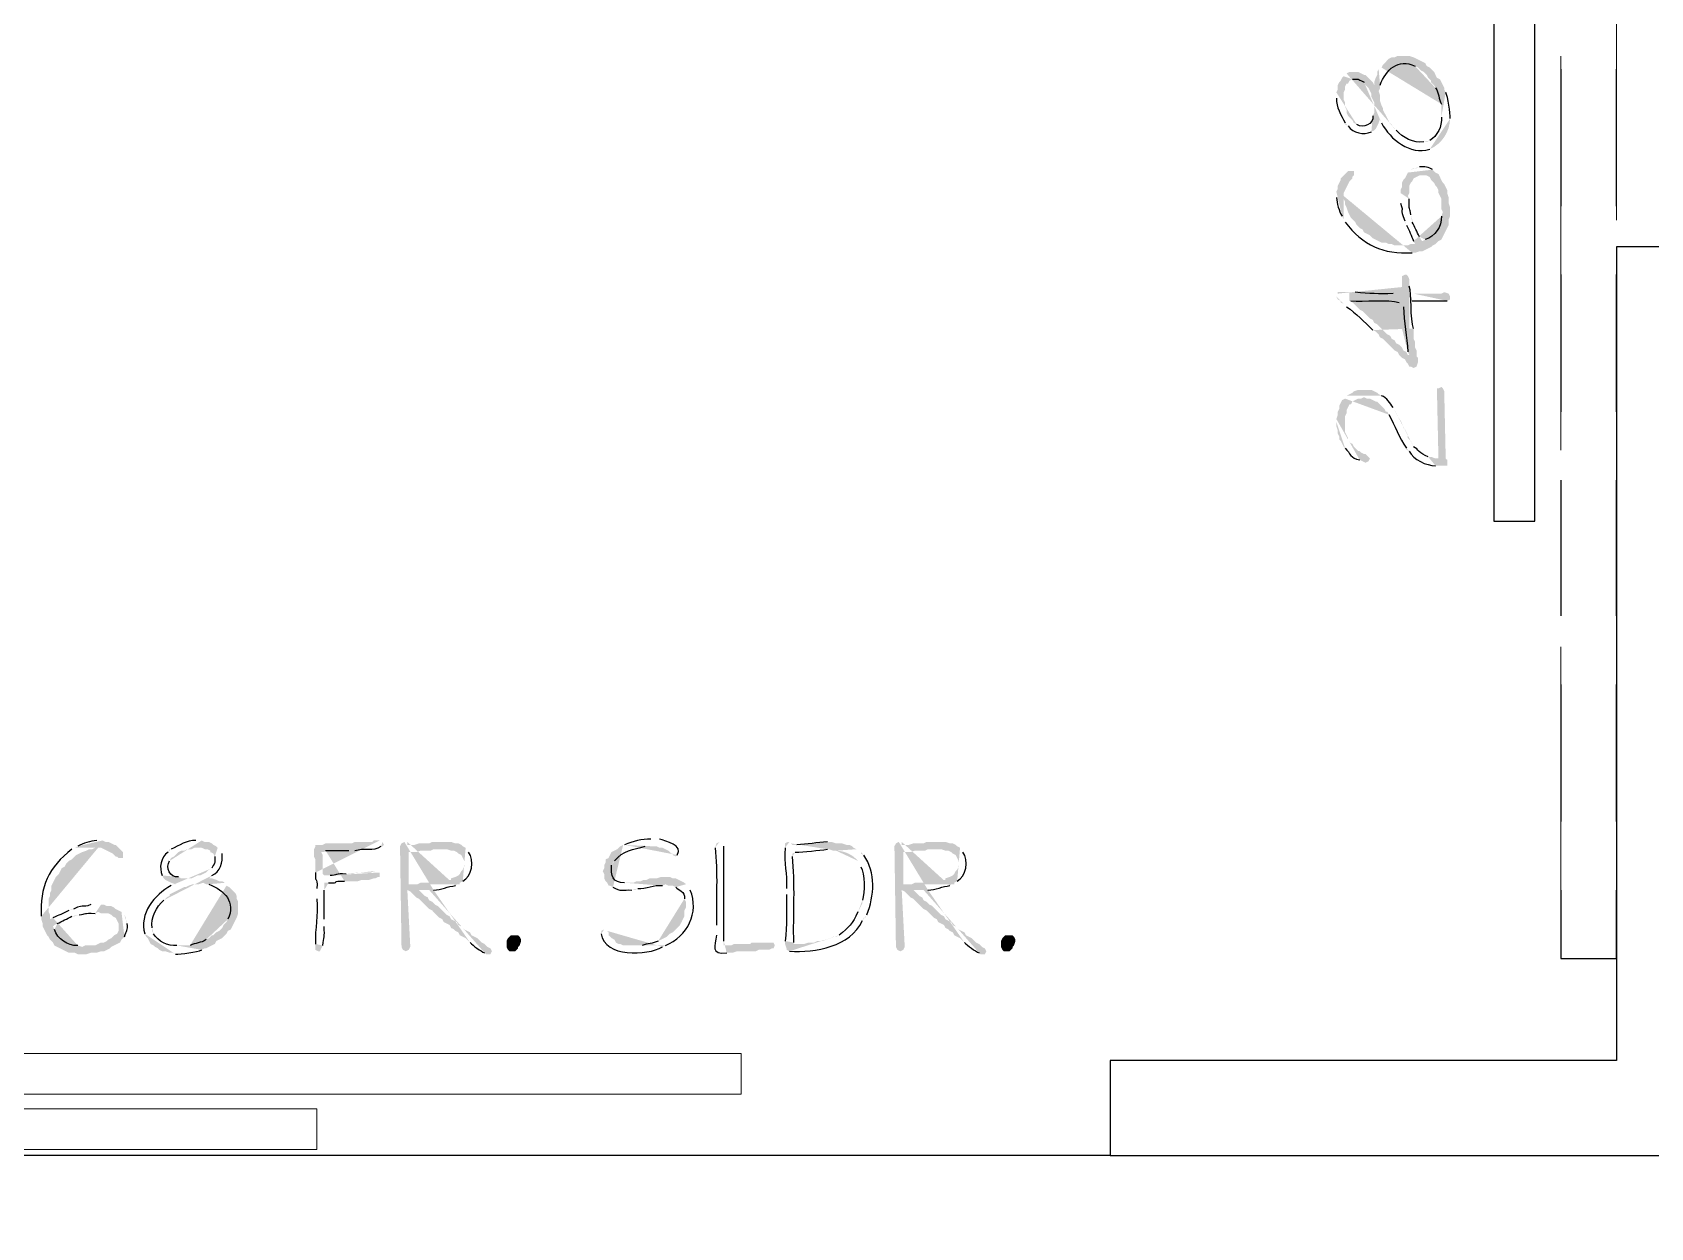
# Model space of a CAD drawing. Header units: inches. Extents: x -167 to 6071, y -6287 to -2731.
# Drawn here: x 365.5 to 424.7, y -6054.7 to -6011 of the extents above; entities that cross this region are included whole.
import ezdxf

# ---------------------------------------------------------------- set-up
doc = ezdxf.new("R2010")
doc.units = ezdxf.units.IN
doc.header["$LTSCALE"] = 96
doc.header["$MEASUREMENT"] = 0
doc.linetypes.add('Dash', pattern=[0.225, 0.15, -0.075])
doc.layers.add('Doors', color=5, linetype='Continuous', lineweight=9)
doc.layers.add('PDF_Geometry', color=7, linetype='Continuous', true_color=0x4a4a4a)
doc.layers.add('PDF_Solid Fills', color=7, linetype='Continuous')

msp = doc.modelspace()

# ---------------------------------------------------------------- hatches: boundary and pattern name
at = {"layer": 'PDF_Solid Fills', "transparency": 33554559}
h = msp.add_hatch(color=256, dxfattribs=at)
h.paths.add_polyline_path([(414.73, -6012.309), (414.73, -6013.109), (414.783, -6013.002), (414.783, -6012.895)], flags=0)
h.paths.add_polyline_path([(416.063, -6012.202), (416.17, -6012.255), (416.223, -6012.309), (416.277, -6012.362), (416.383, -6012.415), (416.49, -6012.522), (416.543, -6012.629), (416.65, -6012.735), (416.65, -6012.789), (416.757, -6012.895), (416.81, -6013.002)], flags=0)
h.paths.add_polyline_path([(417.023, -6013.589), (417.023, -6013.962), (417.077, -6012.895), (417.023, -6012.789), (416.97, -6012.682), (416.863, -6012.629), (416.81, -6012.522), (416.757, -6012.415), (416.65, -6012.309), (416.597, -6012.255), (416.49, -6012.202), (416.437, -6012.095), (416.01, -6011.882), (415.85, -6011.829), (415.423, -6011.829), (415.317, -6011.882), (415.21, -6011.882), (415.103, -6011.935), (414.89, -6012.149), (414.837, -6012.255)], flags=0)
h = msp.add_hatch(color=256, dxfattribs=at)
h.paths.add_polyline_path([(413.45, -6012.575), (413.45, -6013.322), (413.45, -6013.162), (413.503, -6013.055), (413.503, -6012.949), (413.557, -6012.842), (413.61, -6012.842), (413.663, -6012.735), (413.77, -6012.682)], flags=0)
h.paths.add_polyline_path([(414.197, -6012.789), (414.25, -6012.895), (414.357, -6013.002), (414.41, -6013.109), (414.463, -6013.215), (414.463, -6013.322), (414.517, -6013.429), (414.57, -6013.535), (414.57, -6014.549), (414.623, -6014.495), (414.73, -6014.282), (414.783, -6014.122), (414.783, -6014.175), (414.837, -6014.282)], flags=0)
h.paths.add_polyline_path([(416.597, -6015.242, 0.291201), (417.343, -6014.122)], flags=0)
h.paths.add_polyline_path([(417.183, -6013.162), (417.13, -6013.055), (417.13, -6013.002), (417.077, -6012.895), (417.023, -6013.962), (417.023, -6014.069)], flags=0)
h.paths.add_polyline_path([(416.597, -6014.922), (416.49, -6014.975), (416.383, -6014.975)], flags=0)
h.paths.add_polyline_path([(415.37, -6014.549), (415.263, -6014.442), (415.21, -6014.335), (415.157, -6014.335), (414.89, -6013.802), (414.89, -6013.749), (414.837, -6013.642), (414.783, -6013.482), (414.783, -6013.269), (414.73, -6013.109), (414.73, -6012.309), (414.677, -6012.415), (414.677, -6012.522), (414.623, -6012.629), (414.57, -6012.789), (414.57, -6012.895), (414.517, -6012.789), (414.41, -6012.682), (414.357, -6012.629), (414.25, -6012.522), (414.197, -6012.522), (413.983, -6012.415), (413.663, -6012.415), (413.557, -6012.469)], flags=0)
h = msp.add_hatch(color=256, dxfattribs=at)
h.paths.add_polyline_path([(413.183, -6013.269), (413.183, -6013.375)], flags=0)
h.paths.add_polyline_path([(413.503, -6014.282), (413.503, -6014.335), (413.61, -6014.389)], flags=0)
h.paths.add_polyline_path([(414.463, -6014.602), (414.57, -6014.549), (414.57, -6013.802), (414.57, -6013.909), (414.517, -6014.015)], flags=0)
h.paths.add_polyline_path([(413.93, -6014.335), (413.823, -6014.282), (413.77, -6014.175), (413.61, -6014.015), (413.557, -6013.909), (413.557, -6013.802), (413.503, -6013.695), (413.503, -6013.535), (413.45, -6013.429), (413.45, -6012.575), (413.397, -6012.629), (413.343, -6012.735), (413.29, -6012.789), (413.237, -6012.895), (413.237, -6013.055), (413.183, -6013.162)], flags=0)
h = msp.add_hatch(color=256, dxfattribs=at)
h.paths.add_polyline_path([(413.183, -6016.949), (413.183, -6017.002)], flags=0)
h.paths.add_polyline_path([(413.397, -6017.695), (413.45, -6017.802), (413.45, -6016.842), (413.663, -6016.415), (413.77, -6016.309), (413.77, -6016.255), (413.823, -6016.202), (413.823, -6016.042), (413.61, -6016.042), (413.557, -6016.095), (413.45, -6016.202), (413.343, -6016.309), (413.343, -6016.362), (413.29, -6016.469), (413.237, -6016.575), (413.237, -6016.682), (413.183, -6016.789)], flags=0)
h = msp.add_hatch(color=256, dxfattribs=at)
h.paths.add_polyline_path([(415.53, -6017.002), (415.53, -6017.215)], flags=0)
h.paths.add_polyline_path([(415.69, -6017.855), (415.69, -6017.909), (415.743, -6018.015)], flags=0)
h.paths.add_polyline_path([(416.01, -6018.602), (416.063, -6018.709), (416.063, -6019.029), (416.223, -6018.975), (416.33, -6018.975), (416.437, -6018.922), (416.543, -6018.869), (416.65, -6018.815), (416.703, -6018.762), (416.81, -6018.709), (416.863, -6018.655), (416.917, -6018.602), (417.023, -6018.549), (417.077, -6018.442), (417.077, -6017.535), (417.023, -6017.695)], flags=0)
h.paths.add_polyline_path([(416.437, -6018.549), (416.33, -6018.602), (416.277, -6018.549), (416.223, -6018.442)], flags=0)
h.paths.add_polyline_path([(415.957, -6017.909), (415.957, -6017.802), (415.903, -6017.642)], flags=0)
h.paths.add_polyline_path([(415.85, -6017.055), (415.797, -6016.949), (415.797, -6016.095), (415.743, -6016.202), (415.69, -6016.309), (415.637, -6016.362), (415.583, -6016.469), (415.583, -6016.629), (415.53, -6016.735), (415.53, -6016.842)], flags=0)
h = msp.add_hatch(color=256, dxfattribs=at)
h.paths.add_polyline_path([(415.797, -6016.095), (415.797, -6016.949), (415.85, -6016.842), (415.85, -6016.575), (415.903, -6016.469), (415.957, -6016.415), (416.01, -6016.309), (416.117, -6016.255), (416.223, -6016.202), (416.49, -6016.202), (416.597, -6016.255), (416.65, -6016.362), (416.757, -6016.469), (416.81, -6016.575), (416.863, -6016.629), (416.917, -6016.735), (416.917, -6016.842), (416.97, -6016.949), (417.023, -6017.055), (417.023, -6017.429), (417.077, -6017.535), (417.077, -6018.442), (417.13, -6018.335), (417.183, -6018.229), (417.237, -6018.122), (417.29, -6018.015), (417.29, -6017.802), (417.343, -6017.695), (417.343, -6017.375), (417.29, -6017.215), (417.29, -6017.002), (417.237, -6016.842), (417.237, -6016.735), (417.183, -6016.629), (417.13, -6016.522), (417.077, -6016.469), (417.023, -6016.362), (416.97, -6016.255), (416.917, -6016.149), (416.81, -6016.095), (416.703, -6015.989)], flags=0)
h.paths.add_polyline_path([(416.223, -6015.882), (416.117, -6015.935), (416.01, -6015.935), (415.903, -6015.989)], flags=0)
h = msp.add_hatch(color=256, dxfattribs=at)
h.paths.add_polyline_path([(413.45, -6017.802), (413.503, -6017.909)], flags=0)
h.paths.add_polyline_path([(415.957, -6019.029), (416.063, -6019.029), (416.063, -6018.709), (415.903, -6018.709), (415.797, -6018.762), (415.317, -6018.762), (415.21, -6018.709), (415.103, -6018.709), (414.997, -6018.655), (414.837, -6018.655), (414.517, -6018.495), (414.41, -6018.389), (414.197, -6018.282), (414.143, -6018.175), (414.037, -6018.122), (413.93, -6018.015), (413.877, -6017.909), (413.717, -6017.749), (413.61, -6017.535), (413.557, -6017.375), (413.503, -6017.269), (413.503, -6017.162), (413.45, -6017.055), (413.45, -6016.949)], flags=0)
h = msp.add_hatch(color=256, dxfattribs=at)
h.paths.add_polyline_path([(413.183, -6020.629), (413.237, -6020.735), (413.343, -6020.789), (413.343, -6020.842), (413.45, -6020.895), (413.557, -6021.002)], flags=0)
h.paths.add_polyline_path([(414.517, -6021.855), (414.623, -6021.909), (414.73, -6022.015), (414.783, -6022.122), (414.89, -6022.175), (415.317, -6022.602), (415.423, -6022.655), (415.477, -6022.762), (415.583, -6022.869), (415.69, -6022.922), (415.743, -6023.029), (415.797, -6023.082), (415.85, -6023.189), (415.903, -6023.189), (416.01, -6023.242), (416.117, -6023.189), (416.17, -6023.029), (416.17, -6022.869), (416.117, -6022.815), (416.117, -6022.602), (416.063, -6022.495), (416.063, -6022.282), (416.01, -6022.175), (416.01, -6021.802)], flags=0)
h.paths.add_polyline_path([(415.85, -6020.255), (415.85, -6019.989), (415.85, -6022.762), (415.797, -6022.762), (415.743, -6022.655), (415.637, -6022.602), (415.583, -6022.495), (415.477, -6022.389), (415.37, -6022.335), (415.317, -6022.229), (415.21, -6022.175), (415.157, -6022.069), (415.05, -6022.015), (414.677, -6021.642), (414.57, -6021.589), (414.517, -6021.482), (414.41, -6021.429), (414.303, -6021.322), (414.25, -6021.269), (414.143, -6021.162), (414.037, -6021.109), (413.77, -6020.842), (413.663, -6020.789), (413.663, -6020.469), (413.237, -6020.469), (413.237, -6020.522)], flags=0)
h = msp.add_hatch(color=256, dxfattribs=at)
h.paths.add_polyline_path([(413.663, -6020.469), (413.663, -6020.789), (413.717, -6020.789)], flags=0)
h.paths.add_polyline_path([(415.477, -6020.842), (415.637, -6020.842), (415.637, -6021.002)], flags=0)
h.paths.add_polyline_path([(415.797, -6022.655), (415.85, -6022.762), (415.85, -6019.989), (415.797, -6019.882), (415.743, -6019.829), (415.69, -6019.829), (415.583, -6019.882), (415.583, -6020.522), (415.263, -6020.522)], flags=0)
h.paths.add_polyline_path([(413.877, -6020.469), (413.77, -6020.469)], flags=0)
h = msp.add_hatch(color=256, dxfattribs=at)
h.paths.add_polyline_path([(415.903, -6020.522), (415.903, -6020.789), (415.957, -6020.789)], flags=0)
h.paths.add_polyline_path([(417.237, -6020.789), (417.343, -6020.735), (417.343, -6020.629), (417.29, -6020.522), (417.13, -6020.469), (417.023, -6020.522), (416.01, -6020.522)], flags=0)
h = msp.add_hatch(color=256, dxfattribs=at)
h.paths.add_polyline_path([(413.183, -6025.215), (413.183, -6025.375), (413.237, -6025.535), (413.237, -6025.642), (413.29, -6025.749), (413.29, -6025.855), (413.343, -6025.909), (413.45, -6026.122), (413.503, -6026.175)], flags=0)
h.paths.add_polyline_path([(414.037, -6026.602), (414.25, -6026.709), (414.357, -6026.655), (414.41, -6026.549), (414.357, -6026.495), (414.25, -6026.389), (414.197, -6026.389), (414.09, -6026.335), (414.037, -6026.282), (413.983, -6026.282), (413.823, -6026.122), (413.77, -6026.015), (413.663, -6025.962), (413.61, -6025.855), (413.61, -6025.802), (413.557, -6025.695), (413.503, -6025.589), (413.503, -6024.362), (413.397, -6024.415), (413.29, -6024.629), (413.29, -6024.735), (413.237, -6024.842), (413.237, -6024.949), (413.183, -6025.109)], flags=0)
h = msp.add_hatch(color=256, dxfattribs=at)
h.paths.add_polyline_path([(413.503, -6024.362), (413.503, -6025.215), (413.503, -6025.002), (413.557, -6024.895), (413.557, -6024.789), (413.663, -6024.575), (413.717, -6024.575), (413.77, -6024.469), (413.877, -6024.415), (413.983, -6024.362), (414.09, -6024.362), (414.197, -6024.309), (414.303, -6024.362), (414.41, -6024.362), (414.517, -6024.415), (414.623, -6024.469), (414.677, -6024.469), (414.943, -6024.735), (414.997, -6024.842), (415.05, -6024.842), (415.103, -6024.949)], flags=0)
h.paths.add_polyline_path([(415.743, -6026.175), (415.743, -6026.229), (415.85, -6026.282)], flags=0)
h.paths.add_polyline_path([(416.81, -6026.815), (416.917, -6026.815), (416.917, -6026.549), (416.81, -6026.549), (416.65, -6026.495), (416.543, -6026.495)], flags=0)
h.paths.add_polyline_path([(416.01, -6026.122), (415.957, -6026.015), (415.903, -6025.909), (415.797, -6025.802), (415.797, -6025.695), (415.743, -6025.589), (415.69, -6025.482), (415.637, -6025.429), (415.583, -6025.269), (415.53, -6025.162), (415.423, -6025.002), (415.37, -6024.895), (415.263, -6024.682)], flags=0)
h.paths.add_polyline_path([(414.837, -6024.255), (414.73, -6024.202), (414.677, -6024.149), (414.463, -6024.042), (413.983, -6024.042), (413.823, -6024.095), (413.77, -6024.149), (413.663, -6024.202), (413.557, -6024.255)], flags=0)
for points in [[(416.863, -6024.095), (416.917, -6026.549), (416.917, -6026.815), (417.237, -6026.815), (417.237, -6026.602), (417.183, -6026.549), (417.13, -6024.149), (417.13, -6024.095), (417.077, -6023.989), (417.023, -6023.935), (416.917, -6023.989), (416.863, -6023.989)], [(380.543, -6040.575), (380.117, -6040.575), (380.01, -6040.629), (379.637, -6040.629), (379.477, -6040.682), (379.21, -6040.682), (381.237, -6040.735), (381.183, -6040.682), (381.077, -6040.629), (380.97, -6040.629), (380.81, -6040.575), (380.703, -6040.575)], [(398.623, -6040.575), (398.197, -6040.575), (398.09, -6040.629), (397.717, -6040.629), (397.557, -6040.682), (397.29, -6040.682), (399.317, -6040.735), (399.263, -6040.682), (399.157, -6040.629), (399.05, -6040.629), (398.89, -6040.575), (398.783, -6040.575)], [(388.65, -6041.855), (388.49, -6041.855), (388.33, -6041.909), (388.063, -6041.909), (387.957, -6041.962), (387.85, -6041.962), (387.743, -6042.015), (387.583, -6042.015), (387.477, -6042.069), (387.157, -6042.069), (389.343, -6042.069), (389.023, -6041.909), (388.917, -6041.909), (388.81, -6041.855)], [(383.05, -6044.575), (382.943, -6044.575), (382.89, -6044.522), (382.837, -6044.415), (382.837, -6044.202), (382.89, -6044.095), (382.997, -6043.989), (383.263, -6043.989), (383.317, -6044.042), (383.37, -6044.149), (383.37, -6044.202), (383.317, -6044.362), (383.263, -6044.415), (383.263, -6044.469), (383.157, -6044.575)], [(392.437, -6044.255), (391.797, -6044.255), (391.743, -6044.309), (391.157, -6044.309), (391.05, -6044.362), (390.783, -6044.362), (392.65, -6044.362), (392.597, -6044.255), (392.543, -6044.255)], [(401.13, -6044.575), (401.023, -6044.575), (400.97, -6044.522), (400.917, -6044.415), (400.917, -6044.202), (400.97, -6044.095), (401.077, -6043.989), (401.343, -6043.989), (401.397, -6044.042), (401.45, -6044.149), (401.45, -6044.202), (401.397, -6044.362), (401.343, -6044.415), (401.343, -6044.469), (401.237, -6044.575)]]:
    msp.add_hatch(color=256, dxfattribs=at).paths.add_polyline_path(points)
h = msp.add_hatch(color=256, dxfattribs=at)
h.paths.add_polyline_path([(367.05, -6040.789), (366.943, -6040.842)], flags=0)
h.paths.add_polyline_path([(365.823, -6043.295), (365.823, -6043.402), (366.143, -6043.402), (366.143, -6043.242), (366.09, -6043.135), (366.09, -6042.655), (366.143, -6042.549), (366.143, -6042.442), (366.197, -6042.335), (366.197, -6042.175), (366.25, -6042.069), (366.303, -6041.962), (366.357, -6041.855), (366.463, -6041.749), (366.517, -6041.642), (366.57, -6041.535), (366.677, -6041.482), (366.73, -6041.375), (366.837, -6041.269), (366.943, -6041.215), (367.103, -6041.055), (367.317, -6040.949), (367.477, -6040.895), (367.583, -6040.842), (367.69, -6040.842), (367.797, -6040.789), (367.903, -6040.789)], flags=0)
h = msp.add_hatch(color=256, dxfattribs=at)
h.paths.add_polyline_path([(367.903, -6040.522), (367.85, -6040.522)], flags=0)
h.paths.add_polyline_path([(367.157, -6040.735), (367.05, -6040.789), (368.01, -6040.789), (368.437, -6041.002), (368.543, -6041.109), (368.597, -6041.109), (368.65, -6041.162), (368.81, -6041.162), (368.81, -6040.949), (368.757, -6040.895), (368.65, -6040.789), (368.543, -6040.682), (368.49, -6040.682), (368.277, -6040.575), (368.17, -6040.575), (368.063, -6040.522)], flags=0)
h = msp.add_hatch(color=256, dxfattribs=at)
h.paths.add_polyline_path([(372.277, -6040.789), (371.53, -6040.789), (371.69, -6040.789), (371.797, -6040.842), (371.903, -6040.842), (372.01, -6040.895), (372.01, -6040.949), (372.117, -6041.002), (372.17, -6041.109)], flags=0)
h.paths.add_polyline_path([(372.063, -6041.535), (371.957, -6041.589), (371.85, -6041.695), (371.743, -6041.749), (371.637, -6041.802), (371.53, -6041.802), (371.317, -6041.909), (370.303, -6041.909), (370.357, -6041.962), (370.57, -6042.069), (370.73, -6042.122), (370.677, -6042.122), (370.57, -6042.175)], flags=0)
h.paths.add_polyline_path([(369.61, -6043.935), (369.663, -6044.042), (369.717, -6044.095), (369.823, -6044.309), (369.93, -6044.362), (369.983, -6044.415), (370.09, -6044.469), (370.143, -6044.522), (370.25, -6044.575), (370.357, -6044.575), (370.517, -6044.629), (370.623, -6044.629), (370.73, -6044.682)], flags=0)
h.paths.add_polyline_path([(371.69, -6044.522), (371.797, -6044.469), (371.85, -6044.469), (371.957, -6044.415), (370.89, -6044.362), (370.783, -6044.362)], flags=0)
h.paths.add_polyline_path([(369.93, -6043.935), (369.877, -6043.829), (369.877, -6043.722)], flags=0)
h.paths.add_polyline_path([(370.303, -6042.709), (370.41, -6042.602), (370.517, -6042.549), (370.517, -6042.495), (371.05, -6042.229), (371.103, -6042.229), (371.21, -6042.175), (371.37, -6042.122), (371.583, -6042.122), (371.743, -6042.069), (372.543, -6042.069), (372.437, -6042.015), (372.33, -6042.015), (372.223, -6041.962), (372.063, -6041.909), (371.957, -6041.909), (372.063, -6041.802)], flags=0)
h.paths.add_polyline_path([(372.437, -6041.002), (372.383, -6040.895)], flags=0)
h = msp.add_hatch(color=256, dxfattribs=at)
h.paths.add_polyline_path([(371.583, -6040.522), (371.477, -6040.522)], flags=0)
h.paths.add_polyline_path([(370.57, -6040.842), (370.517, -6040.842), (370.463, -6040.949)], flags=0)
h.paths.add_polyline_path([(370.25, -6041.802), (370.303, -6041.909), (371.05, -6041.909), (370.943, -6041.909), (370.837, -6041.855)], flags=0)
h.paths.add_polyline_path([(370.517, -6041.269), (370.57, -6041.162), (370.677, -6041.109), (370.783, -6041.002), (370.837, -6040.949), (370.943, -6040.895), (371.05, -6040.895), (371.157, -6040.842), (371.317, -6040.842), (371.423, -6040.789), (372.277, -6040.789), (372.223, -6040.735), (372.117, -6040.682), (372.063, -6040.629), (371.957, -6040.575), (371.797, -6040.575), (371.69, -6040.522)], flags=0)
h = msp.add_hatch(color=256, dxfattribs=at)
h.paths.add_polyline_path([(378.197, -6040.522), (377.983, -6040.522), (377.93, -6040.575), (377.29, -6040.575), (377.183, -6040.629), (376.223, -6040.629), (376.117, -6040.682), (375.85, -6040.682), (375.85, -6040.735), (375.797, -6040.842), (375.797, -6041.109), (375.85, -6041.215), (375.85, -6041.695)], flags=0)
h.paths.add_polyline_path([(375.903, -6042.282), (375.903, -6042.655)], flags=0)
h.paths.add_polyline_path([(375.85, -6044.309), (375.85, -6044.522), (375.957, -6044.575), (376.01, -6044.575), (376.063, -6044.469), (376.117, -6044.362)], flags=0)
h.paths.add_polyline_path([(376.17, -6043.669), (376.17, -6043.402)], flags=0)
h.paths.add_polyline_path([(376.17, -6042.335), (376.17, -6042.069), (376.33, -6042.069)], flags=0)
h.paths.add_polyline_path([(376.917, -6042.015), (377.397, -6042.015), (377.557, -6041.962), (377.823, -6041.962), (377.983, -6041.909), (378.037, -6041.909), (378.143, -6041.855), (378.197, -6041.855), (378.197, -6041.802), (376.17, -6041.802), (376.117, -6041.749), (376.117, -6041.055), (376.063, -6040.949), (376.17, -6040.949), (376.223, -6040.895)], flags=0)
h.paths.add_polyline_path([(377.077, -6040.895), (377.29, -6040.895)], flags=0)
h.paths.add_polyline_path([(378.25, -6040.735), (378.303, -6040.735), (378.357, -6040.682), (378.303, -6040.575)], flags=0)
h = msp.add_hatch(color=256, dxfattribs=at)
h.paths.add_polyline_path([(379.103, -6040.575), (378.997, -6040.629), (378.943, -6040.735), (378.997, -6044.362), (378.997, -6044.415), (379.05, -6044.522), (379.157, -6044.575), (379.263, -6044.522), (379.317, -6044.415), (379.317, -6044.362), (379.21, -6042.335), (380.17, -6042.335)], flags=0)
h.paths.add_polyline_path([(380.97, -6042.175), (381.023, -6042.122), (379.263, -6042.122), (379.263, -6040.949), (379.53, -6040.949), (379.69, -6040.895), (380.063, -6040.895), (380.17, -6040.842), (380.543, -6040.842), (381.343, -6040.789), (381.237, -6040.735), (379.21, -6040.682), (379.21, -6040.575)], flags=0)
h = msp.add_hatch(color=256, dxfattribs=at)
h.paths.add_polyline_path([(381.343, -6040.789), (380.543, -6040.842), (380.65, -6040.842), (380.81, -6040.895), (380.917, -6040.895), (381.023, -6040.949), (381.077, -6041.002), (381.183, -6041.055), (381.237, -6041.162), (381.29, -6041.269), (381.29, -6041.482), (381.237, -6041.589), (381.183, -6041.642), (381.13, -6041.749), (381.077, -6041.802), (380.97, -6041.855), (380.81, -6041.909), (380.81, -6041.962), (380.65, -6041.962), (380.543, -6042.015), (380.33, -6042.015), (380.223, -6042.069), (379.69, -6042.069), (379.583, -6042.122), (379.263, -6042.122), (381.13, -6042.122), (381.13, -6042.069), (381.237, -6042.015)], flags=0)
h.paths.add_polyline_path([(381.45, -6040.949), (381.397, -6040.842)], flags=0)
h = msp.add_hatch(color=256, dxfattribs=at)
h.paths.add_polyline_path([(387.103, -6040.682), (386.997, -6040.735), (386.89, -6040.842), (386.677, -6040.949), (386.623, -6041.055), (386.57, -6041.162), (386.463, -6041.215), (386.463, -6041.322), (386.41, -6041.429), (386.41, -6041.535), (386.357, -6041.642), (386.41, -6041.749), (386.41, -6041.909), (386.463, -6042.015), (386.517, -6042.069), (386.57, -6042.175), (386.623, -6042.175), (386.73, -6042.229)], flags=0)
h.paths.add_polyline_path([(387.423, -6042.335), (387.53, -6042.335), (387.637, -6042.282)], flags=0)
h.paths.add_polyline_path([(388.543, -6042.175), (388.65, -6042.122), (389.397, -6042.122), (389.343, -6042.069), (387.157, -6042.069)], flags=0)
h.paths.add_polyline_path([(386.677, -6041.429), (386.73, -6041.322), (386.783, -6041.269)], flags=0)
h.paths.add_polyline_path([(387.903, -6040.735), (388.17, -6040.735)], flags=0)
h = msp.add_hatch(color=256, dxfattribs=at)
h.paths.add_polyline_path([(388.17, -6040.469), (388.117, -6040.469)], flags=0)
h.paths.add_polyline_path([(387.157, -6040.682), (387.103, -6040.682), (388.17, -6040.735), (388.33, -6040.735), (388.437, -6040.789), (388.543, -6040.789), (388.757, -6040.895), (388.863, -6041.002), (388.917, -6041.002), (388.917, -6041.055), (389.023, -6041.109), (389.077, -6041.055)], flags=0)
h.paths.add_polyline_path([(388.437, -6040.469), (388.277, -6040.469)], flags=0)
h = msp.add_hatch(color=256, dxfattribs=at)
h.paths.add_polyline_path([(390.623, -6040.575), (390.517, -6040.629), (390.463, -6040.789)], flags=0)
h.paths.add_polyline_path([(390.517, -6043.615), (390.517, -6043.989)], flags=0)
h.paths.add_polyline_path([(390.89, -6044.629), (391.103, -6044.629), (391.263, -6044.575), (391.957, -6044.575), (392.063, -6044.522), (392.437, -6044.522), (392.543, -6044.469), (392.597, -6044.469), (392.65, -6044.362), (390.783, -6044.362), (390.783, -6044.202)], flags=0)
h.paths.add_polyline_path([(390.783, -6040.735), (390.73, -6040.629)], flags=0)
h = msp.add_hatch(color=256, dxfattribs=at)
h.paths.add_polyline_path([(393.183, -6040.575), (393.13, -6040.575), (393.023, -6040.629), (393.023, -6040.789)], flags=0)
h.paths.add_polyline_path([(393.077, -6042.282), (393.077, -6042.495)], flags=0)
h.paths.add_polyline_path([(393.023, -6044.202), (393.023, -6044.309), (393.343, -6044.309), (393.343, -6044.255)], flags=0)
h.paths.add_polyline_path([(393.29, -6041.109), (393.29, -6041.002), (393.397, -6040.949)], flags=0)
h.paths.add_polyline_path([(394.57, -6040.842), (395.637, -6040.842), (395.53, -6040.789), (395.477, -6040.735), (393.29, -6040.682), (393.237, -6040.629)], flags=0)
h = msp.add_hatch(color=256, dxfattribs=at)
h.paths.add_polyline_path([(395.637, -6040.842), (394.57, -6040.842), (394.623, -6040.842), (394.783, -6040.895), (394.89, -6040.895)], flags=0)
h.paths.add_polyline_path([(395.69, -6041.269, 0.210636), (394.89, -6040.895)], flags=0)
h.paths.add_polyline_path([(395.69, -6041.269), (395.743, -6041.375), (395.797, -6041.482)], flags=0)
h.paths.add_polyline_path([(395.85, -6042.709), (395.85, -6042.815), (395.797, -6042.922), (395.743, -6043.029), (395.69, -6043.135)], flags=0)
h.paths.add_polyline_path([(394.997, -6043.989), (394.89, -6044.042), (394.783, -6044.042), (394.677, -6044.095), (394.517, -6044.149), (394.41, -6044.202), (394.197, -6044.202), (394.09, -6044.255), (393.877, -6044.255), (393.717, -6044.309), (393.023, -6044.309), (393.077, -6044.469), (393.077, -6044.522), (393.183, -6044.575)], flags=0)
h.paths.add_polyline_path([(395.85, -6043.455), (395.903, -6043.349), (395.957, -6043.349), (396.01, -6043.242)], flags=0)
h.paths.add_polyline_path([(395.903, -6041.055), (395.797, -6041.002), (395.797, -6040.949), (395.743, -6040.895)], flags=0)
h = msp.add_hatch(color=256, dxfattribs=at)
h.paths.add_polyline_path([(394.623, -6040.575), (394.57, -6040.575)], flags=0)
h.paths.add_polyline_path([(393.45, -6040.682), (393.29, -6040.682), (395.477, -6040.735), (395.37, -6040.682), (395.263, -6040.682), (395.103, -6040.629), (394.89, -6040.629), (394.73, -6040.575)], flags=0)
h = msp.add_hatch(color=256, dxfattribs=at)
h.paths.add_polyline_path([(397.183, -6040.575), (397.077, -6040.629), (397.023, -6040.735), (397.077, -6044.362), (397.077, -6044.415), (397.13, -6044.522), (397.237, -6044.575), (397.343, -6044.522), (397.397, -6044.415), (397.397, -6044.362), (397.29, -6042.335), (398.25, -6042.335)], flags=0)
h.paths.add_polyline_path([(399.05, -6042.175), (399.103, -6042.122), (397.343, -6042.122), (397.343, -6040.949), (397.61, -6040.949), (397.77, -6040.895), (398.143, -6040.895), (398.25, -6040.842), (398.623, -6040.842), (399.423, -6040.789), (399.317, -6040.735), (397.29, -6040.682), (397.29, -6040.575)], flags=0)
h = msp.add_hatch(color=256, dxfattribs=at)
h.paths.add_polyline_path([(399.423, -6040.789), (398.623, -6040.842), (398.73, -6040.842), (398.89, -6040.895), (398.997, -6040.895), (399.103, -6040.949), (399.157, -6041.002), (399.263, -6041.055), (399.37, -6041.269), (399.37, -6041.482), (399.317, -6041.589), (399.263, -6041.642), (399.21, -6041.749), (399.157, -6041.802), (399.05, -6041.855), (398.89, -6041.909), (398.89, -6041.962), (398.73, -6041.962), (398.623, -6042.015), (398.41, -6042.015), (398.303, -6042.069), (397.77, -6042.069), (397.663, -6042.122), (397.343, -6042.122), (399.21, -6042.122), (399.21, -6042.069), (399.317, -6042.015)], flags=0)
h.paths.add_polyline_path([(399.53, -6040.949), (399.477, -6040.842)], flags=0)
h = msp.add_hatch(color=256, dxfattribs=at)
h.paths.add_polyline_path([(372.543, -6042.069), (371.743, -6042.069), (371.85, -6042.122), (371.957, -6042.122)], flags=0)
h.paths.add_polyline_path([(372.65, -6043.402), (372.597, -6043.509), (372.49, -6043.615), (372.437, -6043.722), (372.33, -6043.829), (372.223, -6043.882), (372.117, -6043.989), (372.063, -6043.989), (371.957, -6044.095), (371.85, -6044.149)], flags=0)
h.paths.add_polyline_path([(371.263, -6044.362), (370.89, -6044.362), (371.957, -6044.415), (372.063, -6044.362), (372.17, -6044.309), (372.223, -6044.202), (372.33, -6044.149), (372.437, -6044.095), (372.543, -6043.989), (372.597, -6043.935), (372.65, -6043.829), (372.757, -6043.775), (372.81, -6043.669), (372.863, -6043.562), (372.917, -6043.455), (372.97, -6043.349), (373.023, -6043.189), (373.023, -6042.762), (372.97, -6042.655), (372.97, -6042.549), (372.917, -6042.442), (372.81, -6042.335), (372.757, -6042.282), (372.703, -6042.229), (372.597, -6042.175)], flags=0)
h = msp.add_hatch(color=256, dxfattribs=at)
h.paths.add_polyline_path([(378.037, -6041.642), (377.877, -6041.695), (377.343, -6041.695), (377.237, -6041.749), (376.97, -6041.749)], flags=0)
h.paths.add_polyline_path([(376.383, -6041.802), (376.17, -6041.802), (378.197, -6041.802), (378.197, -6041.695), (378.143, -6041.695)], flags=0)
h = msp.add_hatch(color=256, dxfattribs=at)
h.paths.add_polyline_path([(389.397, -6042.122), (388.65, -6042.122), (388.757, -6042.175), (388.917, -6042.175), (389.023, -6042.229)], flags=0)
h.paths.add_polyline_path([(389.343, -6042.655), (389.397, -6042.762), (389.397, -6042.975), (389.343, -6043.082), (389.343, -6043.295), (389.29, -6043.402), (389.237, -6043.509), (389.183, -6043.615), (389.077, -6043.722), (389.023, -6043.775), (388.917, -6043.882), (388.81, -6043.935), (388.757, -6043.989), (388.703, -6044.042), (388.597, -6044.095), (388.49, -6044.149), (388.383, -6044.202)], flags=0)
h.paths.add_polyline_path([(387.797, -6044.362), (387.423, -6044.362), (388.65, -6044.362)], flags=0)
h.paths.add_polyline_path([(389.557, -6042.335), (389.45, -6042.229)], flags=0)
h = msp.add_hatch(color=256, dxfattribs=at)
h.paths.add_polyline_path([(380.17, -6042.335), (379.21, -6042.335), (379.317, -6042.389), (379.423, -6042.495), (379.53, -6042.602), (379.637, -6042.655), (379.743, -6042.762), (380.01, -6043.029), (380.117, -6043.082), (380.383, -6043.349), (380.49, -6043.402), (380.543, -6043.509), (380.757, -6043.615), (380.81, -6043.722), (380.917, -6043.775), (380.97, -6043.829), (381.077, -6043.882), (381.13, -6043.989), (381.237, -6044.042), (381.343, -6044.095), (381.503, -6044.255)], flags=0)
h.paths.add_polyline_path([(382.037, -6044.629), (382.09, -6044.682), (382.25, -6044.682), (382.303, -6044.575), (382.25, -6044.469), (382.143, -6044.415), (382.037, -6044.309), (381.93, -6044.255), (381.823, -6044.149), (381.77, -6044.095), (381.663, -6044.042), (381.557, -6043.989), (381.503, -6043.882), (381.29, -6043.775), (381.183, -6043.669), (381.077, -6043.615), (381.023, -6043.509), (380.81, -6043.402), (380.757, -6043.295), (380.65, -6043.242), (380.49, -6043.082), (380.437, -6043.029), (380.33, -6042.922), (380.223, -6042.869), (380.117, -6042.762), (380.01, -6042.709), (379.957, -6042.602), (379.85, -6042.549), (379.637, -6042.335), (380.01, -6042.335)], flags=0)
h = msp.add_hatch(color=256, dxfattribs=at)
h.paths.add_polyline_path([(398.25, -6042.335), (397.29, -6042.335), (397.397, -6042.389), (397.61, -6042.602), (397.717, -6042.655), (397.823, -6042.762), (397.93, -6042.869), (397.983, -6042.922), (398.09, -6043.029), (398.197, -6043.082), (398.303, -6043.189), (398.357, -6043.242), (398.463, -6043.349), (398.57, -6043.402), (398.623, -6043.509), (398.837, -6043.615), (398.89, -6043.722), (398.997, -6043.775), (399.05, -6043.829), (399.157, -6043.882), (399.21, -6043.989), (399.423, -6044.095), (399.583, -6044.255)], flags=0)
h.paths.add_polyline_path([(400.117, -6044.629), (400.17, -6044.682), (400.33, -6044.682), (400.383, -6044.575), (400.33, -6044.469), (400.223, -6044.415), (400.117, -6044.309), (400.01, -6044.255), (399.903, -6044.149), (399.85, -6044.095), (399.743, -6044.042), (399.637, -6043.989), (399.583, -6043.882), (399.37, -6043.775), (399.263, -6043.669), (399.157, -6043.615), (399.103, -6043.509), (398.89, -6043.402), (398.837, -6043.295), (398.73, -6043.242), (398.677, -6043.189), (398.57, -6043.082), (398.517, -6043.029), (398.41, -6042.922), (398.303, -6042.869), (398.197, -6042.762), (398.09, -6042.709), (398.037, -6042.602), (397.93, -6042.549), (397.717, -6042.335), (398.09, -6042.335)], flags=0)
h = msp.add_hatch(color=256, dxfattribs=at)
h.paths.add_polyline_path([(367.85, -6042.869), (367.637, -6042.869)], flags=0)
h.paths.add_polyline_path([(366.997, -6043.029), (366.943, -6043.029), (366.837, -6043.082)], flags=0)
h.paths.add_polyline_path([(366.25, -6043.349), (366.143, -6043.402), (365.823, -6043.402), (365.877, -6043.562), (365.877, -6043.669), (366.037, -6043.989), (366.09, -6044.042), (366.143, -6044.149), (366.25, -6044.255), (366.303, -6044.362), (366.41, -6044.415), (367.317, -6044.415), (367.157, -6044.362)], flags=0)
h.paths.add_polyline_path([(366.303, -6043.775), (366.25, -6043.669), (366.303, -6043.615), (366.41, -6043.562)], flags=0)
h.paths.add_polyline_path([(366.943, -6043.295), (367.05, -6043.295), (367.21, -6043.242)], flags=0)
h.paths.add_polyline_path([(367.797, -6043.189), (367.903, -6043.135), (368.757, -6043.135), (368.65, -6043.082), (368.543, -6043.029), (368.49, -6042.975), (368.383, -6042.922), (368.223, -6042.922), (368.117, -6042.869), (368.01, -6042.869)], flags=0)
h = msp.add_hatch(color=256, dxfattribs=at)
h.paths.add_polyline_path([(368.757, -6043.135), (367.903, -6043.135), (368.01, -6043.189), (368.277, -6043.189), (368.383, -6043.242), (368.437, -6043.295), (368.543, -6043.349), (368.65, -6043.562), (368.65, -6043.829), (368.597, -6043.935), (368.49, -6043.989), (368.383, -6044.095), (368.277, -6044.149), (368.223, -6044.202), (368.117, -6044.255), (368.01, -6044.255), (367.903, -6044.309), (367.797, -6044.362), (367.423, -6044.362), (367.317, -6044.415), (366.41, -6044.415), (366.837, -6044.629), (367.05, -6044.629), (367.157, -6044.682), (367.477, -6044.682), (367.637, -6044.629), (367.85, -6044.629), (368.01, -6044.575), (368.117, -6044.575), (368.33, -6044.469), (368.383, -6044.415), (368.49, -6044.362), (368.597, -6044.309), (368.703, -6044.255), (368.757, -6044.149), (368.863, -6044.042)], flags=0)
h.paths.add_polyline_path([(368.97, -6043.562), (368.917, -6043.455), (368.917, -6043.349), (368.863, -6043.242)], flags=0)
h = msp.add_hatch(color=256, dxfattribs=at)
h.paths.add_polyline_path([(386.41, -6043.775), (386.303, -6043.829), (386.303, -6043.935)], flags=0)
h.paths.add_polyline_path([(388.543, -6044.415), (388.65, -6044.362), (387.103, -6044.362), (386.997, -6044.309), (386.943, -6044.309), (386.837, -6044.255), (386.783, -6044.149), (386.677, -6044.095), (386.57, -6043.989), (386.57, -6043.882), (386.517, -6043.829)], flags=0)

# ---------------------------------------------------------------- linework, layer by layer
at = {"layer": 'Doors', "linetype": 'Dash', "ltscale": 0.25, "transparency": 33554687}
msp.add_lwpolyline([(421.397, -5984.842), (421.397, -6044.842), (423.423, -6044.842), (423.423, -5984.842)], close=True, dxfattribs=at)
at = {"layer": 'Doors', "transparency": 33554687}
for points in [[(420.437, -6000.842), (418.943, -6000.842), (418.943, -6028.842), (420.437, -6028.842)], [(360.437, -6049.802), (391.423, -6049.802), (391.423, -6048.309), (360.437, -6048.309)], [(344.917, -6051.829), (375.903, -6051.829), (375.903, -6050.335), (344.917, -6050.335)]]:
    msp.add_lwpolyline(points, close=True, dxfattribs=at)
at = {"layer": 'PDF_Geometry', "color": 7}
for points in [[(408.97, -5876.095), (423.423, -5876.095), (423.423, -5990.815), (426.943, -5990.815), (426.943, -5961.109), (486.943, -5961.109), (486.943, -6048.575), (426.943, -6048.575), (426.943, -6018.815), (423.423, -6018.815), (423.423, -6048.575), (404.917, -6048.575), (404.917, -6052.042), (486.943, -6052.042), (486.943, -6070.069), (496.917, -6070.069), (496.917, -5997.589), (510.143, -5997.589), (510.143, -5994.069)], [(404.917, -6052.042), (344.917, -6052.042)]]:
    msp.add_lwpolyline(points, dxfattribs=at)
at = {"layer": 'PDF_Geometry'}
msp.add_lwpolyline([(420.437, -6000.842), (418.943, -6000.842), (418.943, -6028.842), (420.437, -6028.842)], close=True, dxfattribs=at)
for points in [[(421.397, -6012.309), (421.397, -6017.322)], [(423.423, -6017.322), (423.423, -6012.309)], [(421.397, -6019.829), (421.397, -6024.842)], [(423.423, -6024.842), (423.423, -6019.829)], [(421.397, -6027.349), (421.397, -6032.309)], [(423.423, -6032.309), (423.423, -6027.349)], [(421.397, -6034.815), (421.397, -6039.829)], [(423.423, -6039.829), (423.423, -6034.815)], [(421.397, -6042.335), (421.397, -6044.842), (423.423, -6044.842), (423.423, -6042.335)]]:
    msp.add_lwpolyline(points, dxfattribs=at)
for points in [[(414.783, -6012.895), (415.003, -6012.333), (415.437, -6011.898), (416.063, -6012.202)], [(413.77, -6012.682), (414.074, -6012.69), (413.894, -6012.641), (414.197, -6012.789)], [(416.81, -6013.002), (416.94, -6013.195), (416.926, -6013.393), (417.023, -6013.589)], [(413.183, -6013.375), (413.173, -6013.705), (413.362, -6013.989), (413.503, -6014.282)], [(417.343, -6014.122), (417.351, -6013.939), (417.27, -6013.311), (417.183, -6013.162)], [(414.517, -6014.015), (414.557, -6014.323), (414.166, -6014.498), (413.93, -6014.335)], [(414.837, -6014.282), (415.158, -6014.891), (415.874, -6015.463), (416.597, -6015.242)], [(417.023, -6014.069), (417.056, -6014.399), (416.875, -6014.768), (416.597, -6014.922)], [(413.61, -6014.389), (413.799, -6014.658), (414.178, -6014.733), (414.463, -6014.602)], [(416.383, -6014.975), (416.01, -6015.026), (415.613, -6014.817), (415.37, -6014.549)], [(416.703, -6015.989), (416.58, -6015.901), (416.387, -6015.872), (416.223, -6015.882)], [(413.183, -6017.002), (413.213, -6017.238), (413.268, -6017.482), (413.397, -6017.695)], [(415.53, -6017.215), (415.676, -6017.592), (415.471, -6017.354), (415.69, -6017.855)], [(415.903, -6017.642), (415.886, -6017.361), (415.821, -6017.514), (415.85, -6017.055)], [(417.023, -6017.695), (417.046, -6018.064), (416.79, -6018.44), (416.437, -6018.549)], [(413.503, -6017.909), (414.156, -6018.753), (414.889, -6019.092), (415.957, -6019.029)], [(415.743, -6018.015), (415.869, -6018.235), (415.911, -6018.39), (416.01, -6018.602)], [(416.223, -6018.442), (416.134, -6018.264), (416.046, -6018.087), (415.957, -6017.909)], [(413.717, -6020.789), (414.169, -6020.818), (415.092, -6020.728), (415.477, -6020.842)], [(415.263, -6020.522), (414.71, -6020.531), (414.416, -6020.527), (413.877, -6020.469)], [(416.01, -6021.802), (415.871, -6021.456), (415.951, -6020.507), (415.85, -6020.255)], [(415.957, -6020.789), (416.383, -6020.789), (416.81, -6020.789), (417.237, -6020.789)], [(413.557, -6021.002), (413.906, -6021.249), (414.207, -6021.541), (414.517, -6021.855)], [(415.637, -6021.002), (415.647, -6021.565), (415.771, -6022.101), (415.797, -6022.655)], [(415.263, -6024.682), (415.141, -6024.53), (415.037, -6024.328), (414.837, -6024.255)], [(415.103, -6024.949), (415.326, -6025.344), (415.477, -6025.799), (415.743, -6026.175)], [(416.543, -6026.495), (416.21, -6026.366), (416.186, -6026.219), (416.01, -6026.122)], [(413.503, -6026.175), (413.702, -6026.366), (413.693, -6026.547), (414.037, -6026.602)], [(415.85, -6026.282), (415.997, -6026.6), (416.48, -6026.813), (416.81, -6026.815)], [(366.943, -6040.842), (366.099, -6041.495), (365.759, -6042.228), (365.823, -6043.295)], [(367.85, -6040.522), (367.614, -6040.551), (367.37, -6040.607), (367.157, -6040.735)], [(370.463, -6040.949), (370.194, -6041.138), (370.119, -6041.517), (370.25, -6041.802)], [(371.477, -6040.522), (371.147, -6040.512), (370.863, -6040.701), (370.57, -6040.842)], [(376.223, -6040.895), (376.508, -6040.895), (376.792, -6040.895), (377.077, -6040.895)], [(377.29, -6040.895), (377.597, -6040.767), (377.984, -6040.932), (378.25, -6040.735)], [(381.237, -6042.015), (381.574, -6041.837), (381.667, -6041.261), (381.45, -6040.949)], [(386.783, -6041.269), (387.111, -6040.885), (387.468, -6040.849), (387.903, -6040.735)], [(388.117, -6040.469), (387.787, -6040.479), (387.456, -6040.544), (387.157, -6040.682)], [(389.077, -6041.055), (389.328, -6040.702), (388.648, -6040.545), (388.437, -6040.469)], [(390.463, -6040.789), (390.571, -6041.665), (390.494, -6042.702), (390.517, -6043.615)], [(390.783, -6044.202), (390.783, -6043.047), (390.783, -6041.891), (390.783, -6040.735)], [(393.023, -6040.789), (392.983, -6041.409), (393.105, -6041.69), (393.077, -6042.282)], [(393.397, -6040.949), (393.711, -6040.946), (394.26, -6040.886), (394.57, -6040.842)], [(394.57, -6040.575), (394.193, -6040.587), (393.828, -6040.671), (393.45, -6040.682)], [(399.317, -6042.015), (399.654, -6041.837), (399.747, -6041.26), (399.53, -6040.949)], [(370.837, -6041.855), (370.529, -6041.895), (370.353, -6041.504), (370.517, -6041.269)], [(372.063, -6041.802), (372.371, -6041.674), (372.466, -6041.311), (372.437, -6041.002)], [(372.17, -6041.109), (372.162, -6041.413), (372.211, -6041.233), (372.063, -6041.535)], [(387.157, -6042.069), (386.716, -6042.087), (386.648, -6041.796), (386.677, -6041.429)], [(393.343, -6044.255), (393.314, -6043.279), (393.406, -6042.032), (393.29, -6041.109)], [(395.797, -6041.482), (395.936, -6041.759), (395.946, -6042.407), (395.85, -6042.709)], [(396.01, -6043.242), (396.297, -6042.542), (396.344, -6041.703), (395.903, -6041.055)], [(371.957, -6042.122), (372.519, -6042.342), (372.954, -6042.775), (372.65, -6043.402)], [(375.85, -6041.695), (375.828, -6042.167), (375.93, -6041.743), (375.903, -6042.282)], [(376.33, -6042.069), (376.801, -6042.091), (376.377, -6041.989), (376.917, -6042.015)], [(376.97, -6041.749), (376.575, -6041.719), (376.643, -6041.801), (376.383, -6041.802)], [(387.637, -6042.282), (387.946, -6042.287), (388.227, -6042.13), (388.543, -6042.175)], [(370.57, -6042.175), (369.961, -6042.497), (369.389, -6043.213), (369.61, -6043.935)], [(369.877, -6043.722), (369.826, -6043.349), (370.035, -6042.951), (370.303, -6042.709)], [(375.903, -6042.655), (375.942, -6043.305), (375.836, -6043.711), (375.85, -6044.309)], [(376.17, -6043.402), (376.17, -6043.047), (376.17, -6042.691), (376.17, -6042.335)], [(380.17, -6042.335), (380.449, -6042.329), (380.699, -6042.197), (380.97, -6042.175)], [(386.73, -6042.229), (387.015, -6042.407), (387.08, -6042.316), (387.423, -6042.335)], [(388.65, -6044.362), (389.456, -6044.038), (389.897, -6043.152), (389.557, -6042.335)], [(389.023, -6042.229), (389.105, -6042.332), (389.38, -6042.372), (389.343, -6042.655)], [(393.077, -6042.495), (393.066, -6043.098), (393.112, -6043.604), (393.023, -6044.202)], [(398.25, -6042.335), (398.529, -6042.329), (398.779, -6042.197), (399.05, -6042.175)], [(366.837, -6043.082), (366.617, -6043.207), (366.462, -6043.25), (366.25, -6043.349)], [(366.41, -6043.562), (366.588, -6043.473), (366.766, -6043.384), (366.943, -6043.295)], [(367.637, -6042.869), (367.259, -6043.015), (367.498, -6042.81), (366.997, -6043.029)], [(367.21, -6043.242), (367.491, -6043.224), (367.337, -6043.159), (367.797, -6043.189)], [(395.69, -6043.135), (395.488, -6043.577), (395.365, -6043.688), (394.997, -6043.989)], [(367.157, -6044.362), (366.788, -6044.384), (366.411, -6044.129), (366.303, -6043.775)], [(368.863, -6044.042), (368.956, -6043.795), (368.983, -6043.828), (368.97, -6043.562)], [(376.117, -6044.362), (376.155, -6044.047), (376.189, -6044.075), (376.17, -6043.669)], [(393.183, -6044.575), (394.148, -6044.618), (395.393, -6044.42), (395.85, -6043.455)], [(370.783, -6044.362), (370.454, -6044.395), (370.084, -6044.214), (369.93, -6043.935)], [(371.85, -6044.149), (371.657, -6044.279), (371.459, -6044.264), (371.263, -6044.362)], [(381.503, -6044.255), (381.619, -6044.366), (381.886, -6044.577), (382.037, -6044.629)], [(386.303, -6043.935), (386.419, -6044.799), (387.974, -6044.741), (388.543, -6044.415)], [(388.383, -6044.202), (388.198, -6044.295), (387.991, -6044.285), (387.797, -6044.362)], [(390.517, -6043.989), (390.465, -6044.379), (390.294, -6044.708), (390.89, -6044.629)], [(399.583, -6044.255), (399.699, -6044.367), (399.966, -6044.577), (400.117, -6044.629)], [(370.73, -6044.682), (370.912, -6044.69), (371.541, -6044.608), (371.69, -6044.522)]]:
    msp.add_open_spline(points, degree=3, dxfattribs=at)

doc.saveas('drawing.dxf')
